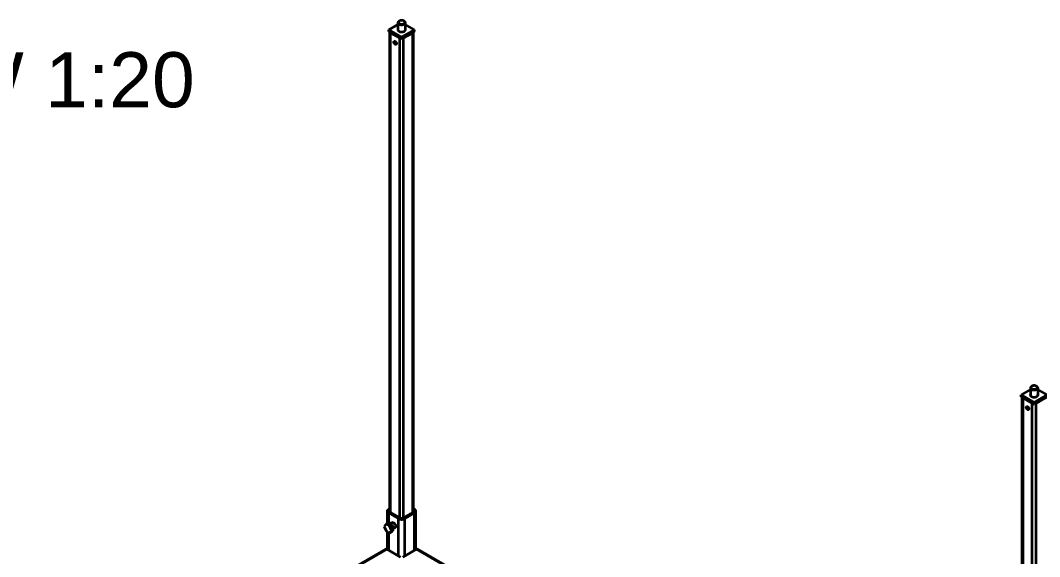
# Model space of a CAD drawing. Header units: millimetres. Extents: x 10 to 410, y 10 to 287.
# Drawn here: x 311.6 to 367.1, y 122 to 151.2 of the extents above; entities that cross this region are included whole.
import ezdxf
from ezdxf.enums import TextEntityAlignment as Align

# ---------------------------------------------------------------- set-up
doc = ezdxf.new("R2010")
doc.units = ezdxf.units.MM
doc.layers.add('OUTLINE', color=7, linetype='CONTINUOUS', lineweight=35)
doc.layers.add('TEXT', color=7, linetype='CONTINUOUS', lineweight=13)
doc.styles.add('RACK', font='arial.ttf')

msp = doc.modelspace()

# ---------------------------------------------------------------- linework, layer by layer
at = {"layer": 'OUTLINE'}
for p, q in [((332.148, 151.113), (332.148, 150.696)), ((332.225, 151.205), (332.207, 151.194)), ((332.472, 151.205), (332.49, 151.194)), ((332.548, 151.113), (332.548, 150.696)), ((332.148, 151.018), (331.641, 150.725)), ((331.641, 150.623), (331.641, 150.725)), ((331.641, 150.725), (332.348, 150.317)), ((331.641, 150.623), (332.348, 150.215)), ((331.703, 124.439), (331.703, 150.587)), ((331.747, 150.562), (332.242, 150.276)), ((331.747, 124.413), (331.747, 150.562)), ((332.348, 150.317), (333.055, 150.725)), ((332.348, 150.215), (333.055, 150.623)), ((332.454, 150.276), (332.949, 150.562)), ((333.055, 150.725), (332.548, 151.018)), ((332.949, 124.413), (332.949, 150.562)), ((332.993, 124.439), (332.993, 150.587)), ((333.055, 150.623), (333.055, 150.725)), ((332.242, 124.127), (332.242, 150.276)), ((332.348, 150.215), (332.348, 150.317)), ((332.454, 124.127), (332.454, 150.276)), ((366.62, 131.116), (366.113, 130.823)), ((366.62, 131.211), (366.62, 130.794)), ((366.696, 131.302), (366.678, 131.292)), ((366.944, 131.302), (366.961, 131.292)), ((367.02, 131.211), (367.02, 130.794)), ((367.527, 130.823), (367.02, 131.116)), ((366.113, 130.721), (366.113, 130.823)), ((366.113, 130.823), (366.82, 130.414)), ((366.113, 130.721), (366.82, 130.312)), ((366.175, 104.537), (366.175, 130.685)), ((366.219, 130.659), (366.714, 130.374)), ((366.219, 104.511), (366.219, 130.659)), ((366.82, 130.414), (367.527, 130.823)), ((366.82, 130.312), (367.527, 130.721)), ((366.926, 130.374), (367.421, 130.659)), ((366.714, 104.225), (366.714, 130.374)), ((366.82, 130.312), (366.82, 130.414)), ((366.926, 104.225), (366.926, 130.374)), ((331.568, 123.84), (331.568, 124.495)), ((331.703, 124.633), (331.641, 124.597)), ((333.055, 124.597), (332.993, 124.633)), ((333.129, 122.394), (333.129, 124.495)), ((331.641, 124.393), (332.172, 124.087)), ((331.641, 123.872), (331.641, 124.393)), ((331.712, 124.434), (332.242, 124.127)), ((332.172, 122.045), (332.172, 124.087)), ((332.454, 124.127), (332.985, 124.434)), ((332.525, 124.087), (333.055, 124.393)), ((332.525, 122.045), (332.525, 124.087)), ((333.055, 122.352), (333.055, 124.393)), ((331.5, 123.801), (331.403, 123.663)), ((331.403, 123.663), (331.5, 123.413)), ((331.633, 123.877), (331.5, 123.801)), ((331.694, 123.689), (331.5, 123.801)), ((331.5, 123.413), (331.694, 123.301)), ((331.568, 122.394), (331.568, 123.374)), ((331.827, 123.765), (331.633, 123.877)), ((331.827, 123.765), (331.694, 123.689)), ((331.791, 123.439), (331.694, 123.689)), ((331.694, 123.301), (331.791, 123.439)), ((331.827, 123.377), (331.694, 123.301)), ((331.863, 123.877), (331.748, 123.811)), ((331.924, 123.515), (331.791, 123.439)), ((331.924, 123.515), (331.827, 123.765)), ((331.827, 123.377), (331.924, 123.515)), ((332.013, 123.618), (331.907, 123.557)), ((331.641, 122.352), (331.641, 123.331)), ((303.961, 106.526), (331.485, 122.418)), ((303.961, 106.493), (331.535, 122.413)), ((331.535, 122.413), (332.278, 121.984)), ((333.162, 122.413), (332.419, 121.984)), ((333.162, 122.413), (366.039, 103.431)), ((333.212, 122.418), (366.039, 103.465))]:
    msp.add_line(p, q, dxfattribs=at)
for points in [[(332.207, 151.194), (332.204, 151.193), (332.201, 151.191), (332.199, 151.189), (332.196, 151.187), (332.193, 151.185), (332.19, 151.184), (332.188, 151.182), (332.185, 151.18), (332.183, 151.177), (332.18, 151.175), (332.178, 151.173), (332.175, 151.171), (332.173, 151.168), (332.171, 151.166), (332.169, 151.163), (332.167, 151.161), (332.165, 151.158), (332.163, 151.156), (332.161, 151.153), (332.159, 151.15), (332.158, 151.147), (332.156, 151.144), (332.155, 151.141), (332.153, 151.138), (332.152, 151.135), (332.151, 151.132), (332.15, 151.129), (332.15, 151.126), (332.149, 151.123), (332.149, 151.119), (332.148, 151.116), (332.148, 151.113)], [(332.148, 151.113), (332.15, 151.1), (332.153, 151.088), (332.158, 151.077), (332.165, 151.067), (332.173, 151.057), (332.182, 151.048), (332.192, 151.041), (332.202, 151.034), (332.213, 151.028), (332.224, 151.022), (332.236, 151.017), (332.247, 151.013), (332.259, 151.009), (332.271, 151.006), (332.284, 151.003), (332.296, 151.001), (332.308, 151), (332.321, 150.998), (332.333, 150.998), (332.346, 150.997), (332.358, 150.997), (332.371, 150.998), (332.383, 150.999), (332.395, 151), (332.408, 151.002), (332.42, 151.005), (332.432, 151.008), (332.444, 151.011), (332.456, 151.015), (332.467, 151.02), (332.479, 151.025), (332.49, 151.031)], [(332.225, 151.205), (332.213, 151.197), (332.202, 151.189), (332.192, 151.179), (332.184, 151.168), (332.178, 151.156), (332.174, 151.142), (332.174, 151.129), (332.176, 151.115), (332.182, 151.102), (332.189, 151.091), (332.199, 151.081), (332.209, 151.072), (332.22, 151.064), (332.232, 151.057), (332.245, 151.052), (332.258, 151.047), (332.271, 151.042), (332.284, 151.039), (332.298, 151.036), (332.312, 151.034), (332.325, 151.033), (332.339, 151.032), (332.353, 151.032), (332.367, 151.033), (332.38, 151.034), (332.394, 151.036), (332.408, 151.038), (332.421, 151.041), (332.434, 151.045), (332.447, 151.05), (332.46, 151.055), (332.472, 151.062)], [(332.216, 151.199), (332.216, 151.199), (332.216, 151.199), (332.215, 151.199), (332.215, 151.199), (332.215, 151.199), (332.215, 151.199), (332.214, 151.198), (332.214, 151.198), (332.214, 151.198), (332.213, 151.198), (332.213, 151.198), (332.213, 151.198), (332.212, 151.197), (332.212, 151.197), (332.212, 151.197), (332.212, 151.197), (332.211, 151.197), (332.211, 151.197), (332.211, 151.196), (332.21, 151.196), (332.21, 151.196), (332.21, 151.196), (332.21, 151.196), (332.209, 151.196), (332.209, 151.195), (332.209, 151.195), (332.208, 151.195), (332.208, 151.195), (332.208, 151.195), (332.208, 151.195), (332.207, 151.195), (332.207, 151.194)], [(332.472, 151.205), (332.465, 151.208), (332.458, 151.212), (332.45, 151.215), (332.443, 151.218), (332.435, 151.221), (332.428, 151.223), (332.42, 151.225), (332.412, 151.227), (332.404, 151.229), (332.396, 151.23), (332.388, 151.231), (332.38, 151.232), (332.372, 151.233), (332.364, 151.234), (332.356, 151.234), (332.348, 151.234), (332.34, 151.234), (332.332, 151.234), (332.324, 151.233), (332.316, 151.232), (332.308, 151.231), (332.3, 151.23), (332.292, 151.229), (332.285, 151.227), (332.277, 151.225), (332.269, 151.223), (332.261, 151.221), (332.254, 151.218), (332.246, 151.215), (332.239, 151.212), (332.232, 151.208), (332.225, 151.205)], [(332.472, 151.062), (332.477, 151.065), (332.482, 151.068), (332.487, 151.071), (332.491, 151.075), (332.495, 151.078), (332.5, 151.082), (332.504, 151.086), (332.507, 151.091), (332.511, 151.095), (332.514, 151.1), (332.517, 151.105), (332.519, 151.111), (332.521, 151.116), (332.522, 151.122), (332.523, 151.127), (332.523, 151.133), (332.523, 151.139), (332.522, 151.145), (332.521, 151.15), (332.519, 151.156), (332.517, 151.161), (332.514, 151.166), (332.511, 151.171), (332.507, 151.175), (332.504, 151.18), (332.5, 151.184), (332.495, 151.188), (332.491, 151.192), (332.487, 151.195), (332.482, 151.198), (332.477, 151.202), (332.472, 151.205)], [(332.49, 151.194), (332.489, 151.195), (332.489, 151.195), (332.489, 151.195), (332.489, 151.195), (332.488, 151.195), (332.488, 151.195), (332.488, 151.195), (332.487, 151.196), (332.487, 151.196), (332.487, 151.196), (332.487, 151.196), (332.486, 151.196), (332.486, 151.196), (332.486, 151.197), (332.485, 151.197), (332.485, 151.197), (332.485, 151.197), (332.485, 151.197), (332.484, 151.197), (332.484, 151.198), (332.484, 151.198), (332.483, 151.198), (332.483, 151.198), (332.483, 151.198), (332.482, 151.198), (332.482, 151.199), (332.482, 151.199), (332.482, 151.199), (332.481, 151.199), (332.481, 151.199), (332.481, 151.199), (332.48, 151.199)], [(332.548, 151.113), (332.548, 151.116), (332.548, 151.119), (332.548, 151.123), (332.547, 151.126), (332.546, 151.129), (332.545, 151.132), (332.544, 151.135), (332.543, 151.138), (332.542, 151.141), (332.541, 151.144), (332.539, 151.147), (332.538, 151.15), (332.536, 151.153), (332.534, 151.156), (332.532, 151.158), (332.53, 151.161), (332.528, 151.163), (332.526, 151.166), (332.524, 151.168), (332.521, 151.171), (332.519, 151.173), (332.516, 151.175), (332.514, 151.177), (332.511, 151.18), (332.509, 151.182), (332.506, 151.184), (332.504, 151.185), (332.501, 151.187), (332.498, 151.189), (332.495, 151.191), (332.493, 151.193), (332.49, 151.194)], [(332.49, 151.031), (332.493, 151.033), (332.495, 151.034), (332.498, 151.036), (332.501, 151.038), (332.504, 151.04), (332.506, 151.042), (332.509, 151.044), (332.511, 151.046), (332.514, 151.048), (332.516, 151.05), (332.519, 151.052), (332.521, 151.055), (332.524, 151.057), (332.526, 151.059), (332.528, 151.062), (332.53, 151.064), (332.532, 151.067), (332.534, 151.07), (332.536, 151.072), (332.538, 151.075), (332.539, 151.078), (332.541, 151.081), (332.542, 151.084), (332.543, 151.087), (332.544, 151.09), (332.545, 151.093), (332.546, 151.096), (332.547, 151.1), (332.548, 151.103), (332.548, 151.106), (332.548, 151.109), (332.548, 151.113)], [(331.747, 150.562), (331.745, 150.563), (331.743, 150.564), (331.741, 150.565), (331.739, 150.567), (331.737, 150.568), (331.735, 150.57), (331.733, 150.571), (331.731, 150.573), (331.729, 150.574), (331.727, 150.576), (331.725, 150.578), (331.724, 150.579), (331.722, 150.581), (331.72, 150.583), (331.719, 150.585), (331.717, 150.587), (331.716, 150.589), (331.714, 150.591), (331.713, 150.593), (331.711, 150.595), (331.71, 150.597), (331.709, 150.599), (331.708, 150.601), (331.707, 150.604), (331.706, 150.606), (331.706, 150.608), (331.705, 150.611), (331.704, 150.613), (331.704, 150.615), (331.704, 150.618), (331.703, 150.62), (331.703, 150.623)], [(332.148, 150.754), (332.148, 150.753), (332.148, 150.752), (332.147, 150.751), (332.147, 150.75), (332.147, 150.75), (332.146, 150.749), (332.146, 150.748), (332.146, 150.747), (332.145, 150.746), (332.145, 150.745), (332.145, 150.744), (332.145, 150.743), (332.144, 150.742), (332.144, 150.742), (332.144, 150.741), (332.144, 150.74), (332.144, 150.739), (332.143, 150.738), (332.143, 150.737), (332.143, 150.736), (332.143, 150.735), (332.143, 150.734), (332.143, 150.733), (332.143, 150.732), (332.142, 150.731), (332.142, 150.73), (332.142, 150.73), (332.142, 150.729), (332.142, 150.728), (332.142, 150.727), (332.142, 150.726), (332.142, 150.725)], [(332.142, 150.725), (332.143, 150.712), (332.147, 150.7), (332.152, 150.688), (332.159, 150.677), (332.168, 150.668), (332.177, 150.659), (332.187, 150.651), (332.198, 150.644), (332.209, 150.637), (332.22, 150.631), (332.232, 150.626), (332.244, 150.622), (332.257, 150.618), (332.269, 150.615), (332.282, 150.612), (332.294, 150.61), (332.307, 150.608), (332.32, 150.607), (332.333, 150.606), (332.346, 150.606), (332.358, 150.606), (332.371, 150.607), (332.384, 150.608), (332.397, 150.609), (332.41, 150.611), (332.422, 150.614), (332.435, 150.617), (332.447, 150.62), (332.459, 150.624), (332.471, 150.629), (332.483, 150.635), (332.494, 150.641)], [(332.494, 150.641), (332.497, 150.642), (332.5, 150.644), (332.503, 150.646), (332.506, 150.648), (332.508, 150.65), (332.511, 150.652), (332.514, 150.654), (332.517, 150.656), (332.519, 150.658), (332.522, 150.66), (332.524, 150.663), (332.527, 150.665), (332.529, 150.667), (332.531, 150.67), (332.534, 150.672), (332.536, 150.675), (332.538, 150.678), (332.54, 150.681), (332.542, 150.683), (332.543, 150.686), (332.545, 150.689), (332.547, 150.692), (332.548, 150.695), (332.549, 150.698), (332.551, 150.702), (332.552, 150.705), (332.553, 150.708), (332.553, 150.711), (332.554, 150.715), (332.554, 150.718), (332.555, 150.721), (332.555, 150.725)], [(332.555, 150.725), (332.555, 150.726), (332.555, 150.727), (332.555, 150.728), (332.554, 150.729), (332.554, 150.73), (332.554, 150.73), (332.554, 150.731), (332.554, 150.732), (332.554, 150.733), (332.554, 150.734), (332.554, 150.735), (332.554, 150.736), (332.554, 150.737), (332.553, 150.738), (332.553, 150.739), (332.553, 150.74), (332.553, 150.741), (332.553, 150.742), (332.552, 150.742), (332.552, 150.743), (332.552, 150.744), (332.552, 150.745), (332.551, 150.746), (332.551, 150.747), (332.551, 150.748), (332.55, 150.749), (332.55, 150.75), (332.55, 150.75), (332.549, 150.751), (332.549, 150.752), (332.549, 150.753), (332.548, 150.754)], [(332.949, 150.562), (332.952, 150.563), (332.954, 150.564), (332.956, 150.565), (332.958, 150.567), (332.96, 150.568), (332.962, 150.57), (332.964, 150.571), (332.966, 150.573), (332.968, 150.574), (332.969, 150.576), (332.971, 150.578), (332.973, 150.579), (332.975, 150.581), (332.976, 150.583), (332.978, 150.585), (332.98, 150.587), (332.981, 150.589), (332.983, 150.591), (332.984, 150.593), (332.985, 150.595), (332.986, 150.597), (332.988, 150.599), (332.989, 150.601), (332.99, 150.604), (332.99, 150.606), (332.991, 150.608), (332.992, 150.611), (332.992, 150.613), (332.993, 150.615), (332.993, 150.618), (332.993, 150.62), (332.993, 150.623)], [(332.045, 149.924), (332.038, 149.921), (332.03, 149.919), (332.022, 149.919), (332.014, 149.921), (332.007, 149.923), (331.999, 149.926), (331.993, 149.93), (331.986, 149.934), (331.98, 149.939), (331.974, 149.944), (331.968, 149.95), (331.963, 149.956), (331.958, 149.962), (331.953, 149.968), (331.949, 149.975), (331.945, 149.982), (331.941, 149.988), (331.938, 149.996), (331.934, 150.003), (331.932, 150.01), (331.929, 150.018), (331.927, 150.025), (331.926, 150.033), (331.925, 150.041), (331.924, 150.049), (331.924, 150.057), (331.925, 150.064), (331.927, 150.072), (331.93, 150.079), (331.933, 150.086), (331.938, 150.092), (331.945, 150.097)], [(331.945, 150.097), (331.95, 150.1), (331.956, 150.101), (331.963, 150.102), (331.969, 150.101), (331.975, 150.1), (331.981, 150.098), (331.987, 150.096), (331.992, 150.093), (331.998, 150.09), (332.003, 150.087), (332.008, 150.083), (332.013, 150.079), (332.017, 150.075), (332.022, 150.07), (332.026, 150.066), (332.03, 150.061), (332.034, 150.056), (332.037, 150.051), (332.041, 150.046), (332.044, 150.04), (332.047, 150.035), (332.05, 150.029), (332.053, 150.024), (332.055, 150.018), (332.057, 150.012), (332.059, 150.006), (332.061, 150), (332.063, 149.994), (332.064, 149.988), (332.065, 149.982), (332.065, 149.976), (332.066, 149.97)], [(332.064, 149.952), (332.058, 149.954), (332.053, 149.957), (332.048, 149.959), (332.043, 149.962), (332.039, 149.965), (332.034, 149.969), (332.03, 149.973), (332.026, 149.976), (332.022, 149.98), (332.018, 149.985), (332.014, 149.989), (332.01, 149.993), (332.007, 149.998), (332.004, 150.003), (332.001, 150.007), (331.998, 150.012), (331.995, 150.017), (331.992, 150.022), (331.99, 150.027), (331.988, 150.033), (331.986, 150.038), (331.984, 150.043), (331.982, 150.049), (331.981, 150.054), (331.979, 150.06), (331.978, 150.065), (331.978, 150.071), (331.977, 150.077), (331.977, 150.082), (331.977, 150.088), (331.978, 150.094), (331.979, 150.099)], [(332.066, 149.97), (332.065, 149.968), (332.065, 149.966), (332.065, 149.965), (332.065, 149.963), (332.065, 149.961), (332.065, 149.96), (332.065, 149.958), (332.065, 149.956), (332.064, 149.955), (332.064, 149.953), (332.064, 149.952), (332.063, 149.95), (332.063, 149.948), (332.062, 149.947), (332.062, 149.945), (332.061, 149.944), (332.06, 149.942), (332.06, 149.941), (332.059, 149.939), (332.058, 149.938), (332.057, 149.936), (332.057, 149.935), (332.056, 149.934), (332.055, 149.932), (332.054, 149.931), (332.053, 149.93), (332.051, 149.929), (332.05, 149.928), (332.049, 149.927), (332.048, 149.926), (332.046, 149.925), (332.045, 149.924)], [(366.678, 131.292), (366.676, 131.291), (366.673, 131.289), (366.67, 131.287), (366.667, 131.285), (366.665, 131.283), (366.662, 131.281), (366.659, 131.279), (366.657, 131.277), (366.654, 131.275), (366.652, 131.273), (366.649, 131.271), (366.647, 131.269), (366.645, 131.266), (366.642, 131.264), (366.64, 131.261), (366.638, 131.259), (366.636, 131.256), (366.634, 131.254), (366.632, 131.251), (366.631, 131.248), (366.629, 131.245), (366.627, 131.242), (366.626, 131.239), (366.625, 131.236), (366.624, 131.233), (366.623, 131.23), (366.622, 131.227), (366.621, 131.224), (366.621, 131.22), (366.62, 131.217), (366.62, 131.214), (366.62, 131.211)], [(366.62, 131.211), (366.621, 131.198), (366.624, 131.186), (366.63, 131.175), (366.636, 131.164), (366.645, 131.155), (366.654, 131.146), (366.663, 131.139), (366.674, 131.132), (366.685, 131.126), (366.696, 131.12), (366.707, 131.115), (366.719, 131.111), (366.731, 131.107), (366.743, 131.104), (366.755, 131.101), (366.767, 131.099), (366.78, 131.097), (366.792, 131.096), (366.805, 131.095), (366.817, 131.095), (366.83, 131.095), (366.842, 131.096), (366.854, 131.097), (366.867, 131.098), (366.879, 131.1), (366.891, 131.103), (366.904, 131.106), (366.916, 131.109), (366.927, 131.113), (366.939, 131.118), (366.95, 131.123), (366.961, 131.129)], [(366.696, 131.302), (366.684, 131.295), (366.674, 131.287), (366.664, 131.277), (366.656, 131.266), (366.649, 131.254), (366.646, 131.24), (366.645, 131.227), (366.648, 131.213), (366.653, 131.2), (366.661, 131.189), (366.67, 131.179), (366.681, 131.17), (366.692, 131.162), (366.704, 131.155), (366.716, 131.149), (366.729, 131.145), (366.742, 131.14), (366.756, 131.137), (366.769, 131.134), (366.783, 131.132), (366.797, 131.131), (366.81, 131.13), (366.824, 131.13), (366.838, 131.131), (366.852, 131.132), (366.865, 131.133), (366.879, 131.136), (366.892, 131.139), (366.906, 131.143), (366.919, 131.148), (366.931, 131.153), (366.944, 131.16)], [(366.688, 131.297), (366.688, 131.297), (366.687, 131.297), (366.687, 131.297), (366.687, 131.297), (366.686, 131.297), (366.686, 131.296), (366.686, 131.296), (366.685, 131.296), (366.685, 131.296), (366.685, 131.296), (366.685, 131.296), (366.684, 131.295), (366.684, 131.295), (366.684, 131.295), (366.683, 131.295), (366.683, 131.295), (366.683, 131.295), (366.682, 131.295), (366.682, 131.294), (366.682, 131.294), (366.682, 131.294), (366.681, 131.294), (366.681, 131.294), (366.681, 131.294), (366.68, 131.293), (366.68, 131.293), (366.68, 131.293), (366.68, 131.293), (366.679, 131.293), (366.679, 131.293), (366.679, 131.292), (366.678, 131.292)], [(366.944, 131.302), (366.936, 131.306), (366.929, 131.31), (366.922, 131.313), (366.914, 131.316), (366.907, 131.319), (366.899, 131.321), (366.891, 131.323), (366.884, 131.325), (366.876, 131.327), (366.868, 131.328), (366.86, 131.329), (366.852, 131.33), (366.844, 131.331), (366.836, 131.332), (366.828, 131.332), (366.82, 131.332), (366.812, 131.332), (366.804, 131.332), (366.796, 131.331), (366.788, 131.33), (366.78, 131.329), (366.772, 131.328), (366.764, 131.327), (366.756, 131.325), (366.748, 131.323), (366.74, 131.321), (366.733, 131.319), (366.725, 131.316), (366.718, 131.313), (366.71, 131.31), (366.703, 131.306), (366.696, 131.302)], [(366.944, 131.16), (366.948, 131.163), (366.953, 131.166), (366.958, 131.169), (366.963, 131.173), (366.967, 131.176), (366.971, 131.18), (366.975, 131.184), (366.979, 131.189), (366.982, 131.193), (366.985, 131.198), (366.988, 131.203), (366.99, 131.209), (366.992, 131.214), (366.994, 131.22), (366.995, 131.225), (366.995, 131.231), (366.995, 131.237), (366.994, 131.242), (366.992, 131.248), (366.99, 131.253), (366.988, 131.259), (366.985, 131.264), (366.982, 131.269), (366.979, 131.273), (366.975, 131.278), (366.971, 131.282), (366.967, 131.286), (366.963, 131.289), (366.958, 131.293), (366.953, 131.296), (366.948, 131.299), (366.944, 131.302)], [(366.961, 131.292), (366.961, 131.292), (366.961, 131.293), (366.96, 131.293), (366.96, 131.293), (366.96, 131.293), (366.959, 131.293), (366.959, 131.293), (366.959, 131.294), (366.959, 131.294), (366.958, 131.294), (366.958, 131.294), (366.958, 131.294), (366.957, 131.294), (366.957, 131.295), (366.957, 131.295), (366.957, 131.295), (366.956, 131.295), (366.956, 131.295), (366.956, 131.295), (366.955, 131.295), (366.955, 131.296), (366.955, 131.296), (366.954, 131.296), (366.954, 131.296), (366.954, 131.296), (366.954, 131.296), (366.953, 131.297), (366.953, 131.297), (366.953, 131.297), (366.952, 131.297), (366.952, 131.297), (366.952, 131.297)], [(367.02, 131.211), (367.02, 131.214), (367.019, 131.217), (367.019, 131.22), (367.019, 131.224), (367.018, 131.227), (367.017, 131.23), (367.016, 131.233), (367.015, 131.236), (367.014, 131.239), (367.012, 131.242), (367.011, 131.245), (367.009, 131.248), (367.007, 131.251), (367.005, 131.254), (367.004, 131.256), (367.002, 131.259), (366.999, 131.261), (366.997, 131.264), (366.995, 131.266), (366.993, 131.269), (366.99, 131.271), (366.988, 131.273), (366.985, 131.275), (366.983, 131.277), (366.98, 131.279), (366.978, 131.281), (366.975, 131.283), (366.972, 131.285), (366.97, 131.287), (366.967, 131.289), (366.964, 131.291), (366.961, 131.292)], [(366.961, 131.129), (366.964, 131.131), (366.967, 131.132), (366.97, 131.134), (366.972, 131.136), (366.975, 131.138), (366.978, 131.14), (366.98, 131.142), (366.983, 131.144), (366.985, 131.146), (366.988, 131.148), (366.99, 131.15), (366.993, 131.153), (366.995, 131.155), (366.997, 131.157), (366.999, 131.16), (367.002, 131.162), (367.004, 131.165), (367.005, 131.168), (367.007, 131.17), (367.009, 131.173), (367.011, 131.176), (367.012, 131.179), (367.014, 131.182), (367.015, 131.185), (367.016, 131.188), (367.017, 131.191), (367.018, 131.194), (367.019, 131.198), (367.019, 131.201), (367.019, 131.204), (367.02, 131.207), (367.02, 131.211)], [(366.219, 130.659), (366.217, 130.661), (366.215, 130.662), (366.212, 130.663), (366.21, 130.665), (366.208, 130.666), (366.206, 130.668), (366.204, 130.669), (366.202, 130.671), (366.201, 130.672), (366.199, 130.674), (366.197, 130.675), (366.195, 130.677), (366.193, 130.679), (366.192, 130.681), (366.19, 130.683), (366.189, 130.684), (366.187, 130.686), (366.186, 130.688), (366.184, 130.69), (366.183, 130.693), (366.182, 130.695), (366.181, 130.697), (366.18, 130.699), (366.179, 130.701), (366.178, 130.704), (366.177, 130.706), (366.176, 130.708), (366.176, 130.711), (366.175, 130.713), (366.175, 130.716), (366.175, 130.718), (366.175, 130.721)], [(366.62, 130.852), (366.619, 130.851), (366.619, 130.85), (366.619, 130.849), (366.618, 130.848), (366.618, 130.847), (366.618, 130.847), (366.617, 130.846), (366.617, 130.845), (366.617, 130.844), (366.617, 130.843), (366.616, 130.842), (366.616, 130.841), (366.616, 130.84), (366.616, 130.839), (366.615, 130.839), (366.615, 130.838), (366.615, 130.837), (366.615, 130.836), (366.615, 130.835), (366.614, 130.834), (366.614, 130.833), (366.614, 130.832), (366.614, 130.831), (366.614, 130.83), (366.614, 130.829), (366.614, 130.828), (366.614, 130.827), (366.614, 130.826), (366.614, 130.826), (366.614, 130.825), (366.614, 130.824), (366.614, 130.823)], [(366.614, 130.823), (366.615, 130.81), (366.618, 130.798), (366.624, 130.786), (366.631, 130.775), (366.639, 130.765), (366.648, 130.757), (366.658, 130.749), (366.669, 130.741), (366.68, 130.735), (366.692, 130.729), (366.704, 130.724), (366.716, 130.72), (366.728, 130.716), (366.741, 130.713), (366.753, 130.71), (366.766, 130.708), (366.779, 130.706), (366.791, 130.705), (366.804, 130.704), (366.817, 130.704), (366.83, 130.704), (366.843, 130.704), (366.856, 130.705), (366.868, 130.707), (366.881, 130.709), (366.894, 130.712), (366.906, 130.715), (366.918, 130.718), (366.931, 130.722), (366.943, 130.727), (366.954, 130.732), (366.966, 130.739)], [(366.966, 130.739), (366.969, 130.74), (366.971, 130.742), (366.974, 130.744), (366.977, 130.746), (366.98, 130.748), (366.983, 130.75), (366.985, 130.752), (366.988, 130.754), (366.991, 130.756), (366.993, 130.758), (366.996, 130.761), (366.998, 130.763), (367, 130.765), (367.003, 130.768), (367.005, 130.77), (367.007, 130.773), (367.009, 130.776), (367.011, 130.778), (367.013, 130.781), (367.015, 130.784), (367.017, 130.787), (367.018, 130.79), (367.02, 130.793), (367.021, 130.796), (367.022, 130.799), (367.023, 130.803), (367.024, 130.806), (367.025, 130.809), (367.025, 130.813), (367.026, 130.816), (367.026, 130.819), (367.026, 130.823)], [(367.026, 130.823), (367.026, 130.824), (367.026, 130.825), (367.026, 130.826), (367.026, 130.826), (367.026, 130.827), (367.026, 130.828), (367.026, 130.829), (367.026, 130.83), (367.026, 130.831), (367.025, 130.832), (367.025, 130.833), (367.025, 130.834), (367.025, 130.835), (367.025, 130.836), (367.025, 130.837), (367.024, 130.838), (367.024, 130.839), (367.024, 130.839), (367.024, 130.84), (367.024, 130.841), (367.023, 130.842), (367.023, 130.843), (367.023, 130.844), (367.022, 130.845), (367.022, 130.846), (367.022, 130.847), (367.022, 130.847), (367.021, 130.848), (367.021, 130.849), (367.021, 130.85), (367.02, 130.851), (367.02, 130.852)], [(366.516, 130.022), (366.509, 130.019), (366.501, 130.017), (366.493, 130.017), (366.486, 130.019), (366.478, 130.021), (366.471, 130.024), (366.464, 130.028), (366.457, 130.032), (366.451, 130.037), (366.445, 130.042), (366.44, 130.048), (366.434, 130.054), (366.429, 130.06), (366.425, 130.066), (366.42, 130.073), (366.416, 130.079), (366.412, 130.086), (366.409, 130.093), (366.406, 130.101), (366.403, 130.108), (366.401, 130.116), (366.399, 130.123), (366.397, 130.131), (366.396, 130.139), (366.396, 130.147), (366.396, 130.154), (366.397, 130.162), (366.398, 130.17), (366.401, 130.177), (366.405, 130.184), (366.41, 130.19), (366.416, 130.195)], [(366.416, 130.195), (366.422, 130.198), (366.428, 130.199), (366.434, 130.2), (366.44, 130.199), (366.447, 130.198), (366.452, 130.196), (366.458, 130.194), (366.464, 130.191), (366.469, 130.188), (366.474, 130.185), (366.479, 130.181), (366.484, 130.177), (366.489, 130.173), (366.493, 130.168), (366.497, 130.164), (366.501, 130.159), (366.505, 130.154), (366.509, 130.149), (366.512, 130.144), (366.516, 130.138), (366.519, 130.133), (366.521, 130.127), (366.524, 130.122), (366.527, 130.116), (366.529, 130.11), (366.531, 130.104), (366.533, 130.098), (366.534, 130.092), (366.535, 130.086), (366.536, 130.08), (366.537, 130.074), (366.537, 130.067)], [(366.535, 130.05), (366.53, 130.052), (366.525, 130.054), (366.52, 130.057), (366.515, 130.06), (366.51, 130.063), (366.506, 130.067), (366.501, 130.07), (366.497, 130.074), (366.493, 130.078), (366.489, 130.082), (366.485, 130.087), (366.482, 130.091), (366.479, 130.096), (366.475, 130.1), (366.472, 130.105), (366.469, 130.11), (366.467, 130.115), (366.464, 130.12), (366.462, 130.125), (366.459, 130.13), (366.457, 130.136), (366.455, 130.141), (366.454, 130.147), (366.452, 130.152), (366.451, 130.158), (366.45, 130.163), (366.449, 130.169), (366.449, 130.174), (366.449, 130.18), (366.449, 130.186), (366.449, 130.191), (366.45, 130.197)], [(366.537, 130.067), (366.537, 130.066), (366.537, 130.064), (366.537, 130.063), (366.537, 130.061), (366.537, 130.059), (366.536, 130.058), (366.536, 130.056), (366.536, 130.054), (366.536, 130.053), (366.535, 130.051), (366.535, 130.05), (366.535, 130.048), (366.534, 130.046), (366.534, 130.045), (366.533, 130.043), (366.533, 130.042), (366.532, 130.04), (366.531, 130.039), (366.531, 130.037), (366.53, 130.036), (366.529, 130.034), (366.528, 130.033), (366.527, 130.032), (366.526, 130.03), (366.525, 130.029), (366.524, 130.028), (366.523, 130.027), (366.522, 130.026), (366.52, 130.024), (366.519, 130.023), (366.518, 130.023), (366.516, 130.022)], [(331.568, 124.495), (331.568, 124.499), (331.568, 124.503), (331.569, 124.507), (331.57, 124.511), (331.571, 124.515), (331.572, 124.519), (331.573, 124.523), (331.574, 124.527), (331.576, 124.531), (331.578, 124.534), (331.58, 124.538), (331.582, 124.542), (331.584, 124.545), (331.586, 124.549), (331.588, 124.552), (331.591, 124.555), (331.594, 124.558), (331.596, 124.561), (331.599, 124.565), (331.602, 124.567), (331.605, 124.57), (331.608, 124.573), (331.611, 124.576), (331.614, 124.578), (331.617, 124.581), (331.621, 124.583), (331.624, 124.586), (331.627, 124.588), (331.631, 124.591), (331.634, 124.593), (331.638, 124.595), (331.641, 124.597)], [(331.641, 124.393), (331.638, 124.395), (331.634, 124.397), (331.631, 124.399), (331.627, 124.402), (331.624, 124.404), (331.621, 124.406), (331.617, 124.409), (331.614, 124.411), (331.611, 124.414), (331.608, 124.417), (331.605, 124.419), (331.602, 124.422), (331.599, 124.425), (331.596, 124.428), (331.594, 124.431), (331.591, 124.435), (331.588, 124.438), (331.586, 124.441), (331.584, 124.445), (331.582, 124.448), (331.58, 124.452), (331.578, 124.455), (331.576, 124.459), (331.574, 124.463), (331.573, 124.467), (331.572, 124.471), (331.571, 124.475), (331.57, 124.479), (331.569, 124.483), (331.568, 124.487), (331.568, 124.491), (331.568, 124.495)], [(331.668, 124.495), (331.668, 124.497), (331.668, 124.499), (331.668, 124.501), (331.669, 124.503), (331.669, 124.506), (331.67, 124.508), (331.67, 124.51), (331.671, 124.512), (331.672, 124.514), (331.672, 124.516), (331.673, 124.518), (331.674, 124.52), (331.675, 124.522), (331.676, 124.523), (331.678, 124.525), (331.679, 124.527), (331.68, 124.529), (331.681, 124.53), (331.683, 124.532), (331.684, 124.534), (331.685, 124.535), (331.687, 124.537), (331.688, 124.539), (331.69, 124.54), (331.692, 124.541), (331.693, 124.543), (331.695, 124.544), (331.696, 124.546), (331.698, 124.547), (331.7, 124.548), (331.702, 124.55), (331.703, 124.551)], [(331.712, 124.434), (331.71, 124.435), (331.708, 124.436), (331.706, 124.438), (331.704, 124.439), (331.702, 124.44), (331.7, 124.442), (331.698, 124.443), (331.696, 124.445), (331.694, 124.446), (331.692, 124.448), (331.69, 124.45), (331.688, 124.451), (331.687, 124.453), (331.685, 124.455), (331.683, 124.457), (331.682, 124.459), (331.68, 124.461), (331.679, 124.463), (331.677, 124.465), (331.676, 124.467), (331.675, 124.469), (331.674, 124.471), (331.673, 124.473), (331.672, 124.476), (331.671, 124.478), (331.67, 124.48), (331.67, 124.483), (331.669, 124.485), (331.669, 124.488), (331.668, 124.49), (331.668, 124.492), (331.668, 124.495)], [(332.985, 124.434), (332.987, 124.435), (332.989, 124.436), (332.991, 124.438), (332.993, 124.439), (332.995, 124.44), (332.997, 124.442), (332.999, 124.443), (333.001, 124.445), (333.003, 124.446), (333.005, 124.448), (333.007, 124.45), (333.008, 124.451), (333.01, 124.453), (333.012, 124.455), (333.013, 124.457), (333.015, 124.459), (333.016, 124.461), (333.018, 124.463), (333.019, 124.465), (333.021, 124.467), (333.022, 124.469), (333.023, 124.471), (333.024, 124.473), (333.025, 124.476), (333.026, 124.478), (333.027, 124.48), (333.027, 124.483), (333.028, 124.485), (333.028, 124.488), (333.028, 124.49), (333.029, 124.492), (333.029, 124.495)], [(333.029, 124.495), (333.029, 124.497), (333.028, 124.499), (333.028, 124.501), (333.028, 124.503), (333.028, 124.506), (333.027, 124.508), (333.026, 124.51), (333.026, 124.512), (333.025, 124.514), (333.024, 124.516), (333.023, 124.518), (333.022, 124.52), (333.021, 124.522), (333.02, 124.523), (333.019, 124.525), (333.018, 124.527), (333.017, 124.529), (333.015, 124.53), (333.014, 124.532), (333.013, 124.534), (333.011, 124.535), (333.01, 124.537), (333.008, 124.539), (333.007, 124.54), (333.005, 124.541), (333.004, 124.543), (333.002, 124.544), (333, 124.546), (332.999, 124.547), (332.997, 124.548), (332.995, 124.55), (332.993, 124.551)], [(333.129, 124.495), (333.129, 124.499), (333.128, 124.503), (333.128, 124.507), (333.127, 124.511), (333.126, 124.515), (333.125, 124.519), (333.124, 124.523), (333.122, 124.527), (333.121, 124.531), (333.119, 124.534), (333.117, 124.538), (333.115, 124.542), (333.113, 124.545), (333.111, 124.549), (333.108, 124.552), (333.106, 124.555), (333.103, 124.558), (333.1, 124.561), (333.098, 124.565), (333.095, 124.567), (333.092, 124.57), (333.089, 124.573), (333.086, 124.576), (333.083, 124.578), (333.079, 124.581), (333.076, 124.583), (333.073, 124.586), (333.069, 124.588), (333.066, 124.591), (333.063, 124.593), (333.059, 124.595), (333.055, 124.597)], [(333.055, 124.393), (333.059, 124.395), (333.063, 124.397), (333.066, 124.399), (333.069, 124.402), (333.073, 124.404), (333.076, 124.406), (333.079, 124.409), (333.083, 124.411), (333.086, 124.414), (333.089, 124.417), (333.092, 124.419), (333.095, 124.422), (333.098, 124.425), (333.1, 124.428), (333.103, 124.431), (333.106, 124.435), (333.108, 124.438), (333.111, 124.441), (333.113, 124.445), (333.115, 124.448), (333.117, 124.452), (333.119, 124.455), (333.121, 124.459), (333.122, 124.463), (333.124, 124.467), (333.125, 124.471), (333.126, 124.475), (333.127, 124.479), (333.128, 124.483), (333.128, 124.487), (333.129, 124.491), (333.129, 124.495)], [(332.172, 124.087), (332.182, 124.081), (332.192, 124.076), (332.202, 124.071), (332.213, 124.067), (332.224, 124.063), (332.235, 124.06), (332.246, 124.057), (332.257, 124.054), (332.268, 124.052), (332.28, 124.05), (332.291, 124.048), (332.302, 124.047), (332.314, 124.046), (332.325, 124.045), (332.337, 124.045), (332.348, 124.044), (332.36, 124.045), (332.371, 124.045), (332.383, 124.046), (332.394, 124.047), (332.406, 124.048), (332.417, 124.05), (332.428, 124.052), (332.439, 124.054), (332.451, 124.057), (332.462, 124.06), (332.473, 124.063), (332.484, 124.067), (332.494, 124.071), (332.505, 124.076), (332.515, 124.081), (332.525, 124.087)], [(332.242, 124.127), (332.248, 124.124), (332.255, 124.121), (332.261, 124.118), (332.267, 124.116), (332.274, 124.114), (332.28, 124.112), (332.287, 124.11), (332.294, 124.108), (332.3, 124.107), (332.307, 124.105), (332.314, 124.104), (332.321, 124.104), (332.328, 124.103), (332.335, 124.102), (332.341, 124.102), (332.348, 124.102), (332.355, 124.102), (332.362, 124.102), (332.369, 124.103), (332.376, 124.104), (332.383, 124.104), (332.39, 124.105), (332.396, 124.107), (332.403, 124.108), (332.41, 124.11), (332.416, 124.112), (332.423, 124.114), (332.429, 124.116), (332.436, 124.118), (332.442, 124.121), (332.448, 124.124), (332.454, 124.127)], [(331.8, 123.841), (331.801, 123.842), (331.801, 123.843), (331.802, 123.845), (331.802, 123.846), (331.803, 123.847), (331.803, 123.848), (331.804, 123.849), (331.805, 123.85), (331.805, 123.851), (331.806, 123.852), (331.807, 123.853), (331.807, 123.854), (331.808, 123.855), (331.809, 123.856), (331.81, 123.857), (331.81, 123.858), (331.811, 123.859), (331.812, 123.86), (331.813, 123.86), (331.814, 123.861), (331.815, 123.862), (331.815, 123.863), (331.816, 123.864), (331.817, 123.865), (331.818, 123.865), (331.819, 123.866), (331.82, 123.867), (331.821, 123.868), (331.822, 123.868), (331.823, 123.869), (331.824, 123.87), (331.825, 123.87)], [(331.825, 123.87), (331.834, 123.874), (331.844, 123.877), (331.854, 123.878), (331.864, 123.877), (331.874, 123.875), (331.884, 123.872), (331.893, 123.869), (331.903, 123.864), (331.911, 123.859), (331.92, 123.854), (331.928, 123.847), (331.936, 123.841), (331.943, 123.834), (331.95, 123.827), (331.957, 123.819), (331.964, 123.812), (331.97, 123.804), (331.976, 123.795), (331.981, 123.787), (331.987, 123.778), (331.992, 123.769), (331.996, 123.76), (332.001, 123.751), (332.004, 123.742), (332.008, 123.732), (332.011, 123.723), (332.014, 123.713), (332.017, 123.703), (332.019, 123.693), (332.02, 123.683), (332.021, 123.673), (332.021, 123.663)], [(331.988, 123.589), (331.987, 123.588), (331.986, 123.588), (331.984, 123.587), (331.983, 123.586), (331.982, 123.586), (331.981, 123.585), (331.98, 123.585), (331.979, 123.585), (331.978, 123.584), (331.977, 123.584), (331.975, 123.583), (331.974, 123.583), (331.973, 123.583), (331.972, 123.583), (331.971, 123.582), (331.969, 123.582), (331.968, 123.582), (331.967, 123.582), (331.966, 123.582), (331.965, 123.581), (331.963, 123.581), (331.962, 123.581), (331.961, 123.581), (331.96, 123.581), (331.959, 123.581), (331.957, 123.581), (331.956, 123.581), (331.955, 123.581), (331.954, 123.581), (331.953, 123.581), (331.951, 123.581), (331.95, 123.581)], [(332.021, 123.663), (332.021, 123.66), (332.021, 123.658), (332.021, 123.655), (332.021, 123.652), (332.021, 123.65), (332.02, 123.647), (332.02, 123.644), (332.02, 123.642), (332.019, 123.639), (332.019, 123.637), (332.018, 123.634), (332.017, 123.631), (332.017, 123.629), (332.016, 123.626), (332.015, 123.624), (332.014, 123.621), (332.013, 123.619), (332.012, 123.616), (332.011, 123.614), (332.01, 123.612), (332.008, 123.609), (332.007, 123.607), (332.005, 123.605), (332.004, 123.603), (332.002, 123.601), (332, 123.599), (331.998, 123.597), (331.996, 123.595), (331.994, 123.593), (331.992, 123.592), (331.99, 123.59), (331.988, 123.589)], [(331.535, 122.413), (331.534, 122.414), (331.532, 122.414), (331.531, 122.415), (331.529, 122.416), (331.528, 122.417), (331.526, 122.417), (331.525, 122.418), (331.523, 122.419), (331.522, 122.419), (331.52, 122.42), (331.519, 122.42), (331.517, 122.421), (331.515, 122.421), (331.514, 122.421), (331.512, 122.422), (331.511, 122.422), (331.509, 122.422), (331.507, 122.422), (331.506, 122.422), (331.504, 122.422), (331.502, 122.422), (331.501, 122.422), (331.499, 122.422), (331.498, 122.422), (331.496, 122.422), (331.494, 122.421), (331.493, 122.421), (331.491, 122.42), (331.49, 122.42), (331.488, 122.419), (331.487, 122.419), (331.485, 122.418)], [(333.212, 122.418), (333.21, 122.419), (333.209, 122.419), (333.207, 122.42), (333.206, 122.42), (333.204, 122.421), (333.202, 122.421), (333.201, 122.422), (333.199, 122.422), (333.198, 122.422), (333.196, 122.422), (333.194, 122.422), (333.193, 122.422), (333.191, 122.422), (333.189, 122.422), (333.188, 122.422), (333.186, 122.422), (333.184, 122.422), (333.183, 122.421), (333.181, 122.421), (333.18, 122.421), (333.178, 122.42), (333.176, 122.42), (333.175, 122.419), (333.173, 122.419), (333.172, 122.418), (333.17, 122.417), (333.169, 122.417), (333.167, 122.416), (333.166, 122.415), (333.164, 122.414), (333.163, 122.414), (333.162, 122.413)]]:
    msp.add_lwpolyline(points, dxfattribs=at)

# ---------------------------------------------------------------- texts
at = {"layer": 'TEXT', "style": 'RACK'}
msp.add_text('PLAN VIEW 1:20', height=3, dxfattribs=at).set_placement((305, 148), align=Align.MIDDLE_CENTER)

doc.saveas('drawing.dxf')
